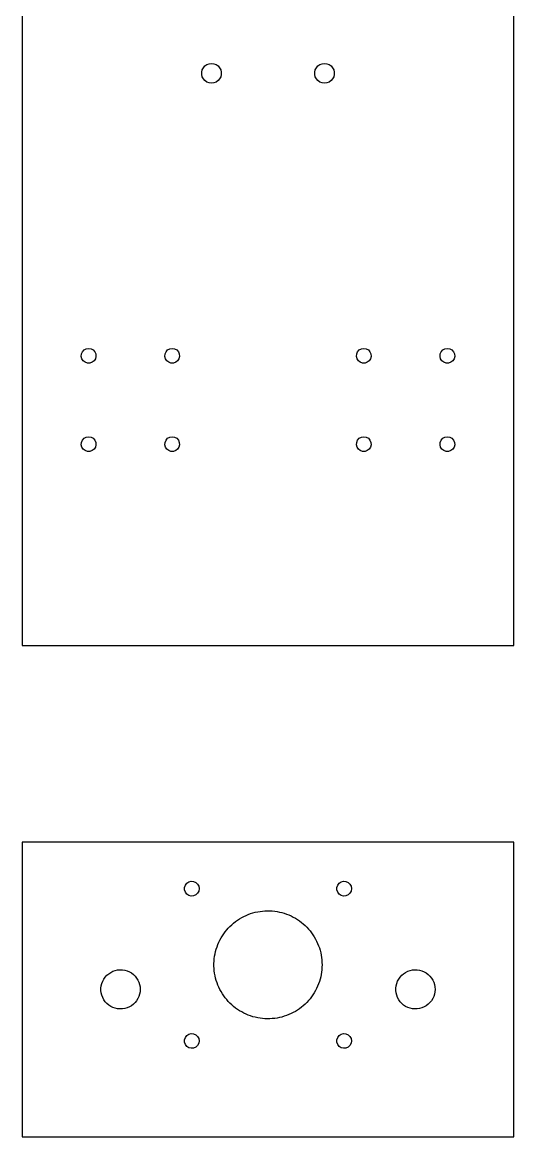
# Model space of a CAD drawing. Header units: metres. Extents: x -550 to 1050, y -400 to 1100.
# Drawn here: x -150 to -50, y 600 to 826.9 of the extents above; entities that cross this region are included whole.
import ezdxf

# ---------------------------------------------------------------- set-up
doc = ezdxf.new("R2010")
doc.units = ezdxf.units.M

msp = doc.modelspace()

# ---------------------------------------------------------------- linework, layer by layer
for p, q in [((-150, 950), (-150, 700)), ((-50, 700), (-50, 950)), ((-113.485, 816.741), (-113.37, 817.209)), ((-113.37, 817.209), (-113.146, 817.636)), ((-113.146, 817.636), (-112.826, 817.997)), ((-112.826, 817.997), (-112.429, 818.271)), ((-112.429, 818.271), (-111.979, 818.442)), ((-111.979, 818.442), (-111.5, 818.5)), ((-111.5, 818.5), (-111.021, 818.442)), ((-111.021, 818.442), (-110.571, 818.271)), ((-110.571, 818.271), (-110.174, 817.997)), ((-110.174, 817.997), (-109.854, 817.636)), ((-109.854, 817.636), (-109.63, 817.209)), ((-109.63, 817.209), (-109.515, 816.741)), ((-90.4854, 816.741), (-90.37, 817.209)), ((-90.37, 817.209), (-90.146, 817.636)), ((-90.146, 817.636), (-89.8262, 817.997)), ((-89.8262, 817.997), (-89.4294, 818.271)), ((-89.4294, 818.271), (-88.9786, 818.442)), ((-88.9786, 818.442), (-88.5, 818.5)), ((-88.5, 818.5), (-88.0214, 818.442)), ((-88.0214, 818.442), (-87.5706, 818.271)), ((-87.5706, 818.271), (-87.1738, 817.997)), ((-87.1738, 817.997), (-86.854, 817.636)), ((-86.854, 817.636), (-86.63, 817.209)), ((-86.63, 817.209), (-86.5146, 816.741)), ((-113.485, 816.259), (-113.485, 816.741)), ((-113.37, 815.791), (-113.485, 816.259)), ((-113.146, 815.364), (-113.37, 815.791)), ((-112.826, 815.003), (-113.146, 815.364)), ((-112.429, 814.729), (-112.826, 815.003)), ((-111.979, 814.558), (-112.429, 814.729)), ((-111.5, 814.5), (-111.979, 814.558)), ((-111.021, 814.558), (-111.5, 814.5)), ((-110.571, 814.729), (-111.021, 814.558)), ((-110.174, 815.003), (-110.571, 814.729)), ((-109.854, 815.364), (-110.174, 815.003)), ((-109.63, 815.791), (-109.854, 815.364)), ((-109.515, 816.259), (-109.63, 815.791)), ((-109.515, 816.741), (-109.515, 816.259)), ((-90.4854, 816.259), (-90.4854, 816.741)), ((-90.37, 815.791), (-90.4854, 816.259)), ((-90.146, 815.364), (-90.37, 815.791)), ((-89.8262, 815.003), (-90.146, 815.364)), ((-89.4294, 814.729), (-89.8262, 815.003)), ((-88.9786, 814.558), (-89.4294, 814.729)), ((-88.5, 814.5), (-88.9786, 814.558)), ((-88.0214, 814.558), (-88.5, 814.5)), ((-87.5706, 814.729), (-88.0214, 814.558)), ((-87.1738, 815.003), (-87.5706, 814.729)), ((-86.854, 815.364), (-87.1738, 815.003)), ((-86.63, 815.791), (-86.854, 815.364)), ((-86.5146, 816.259), (-86.63, 815.791)), ((-86.5146, 816.741), (-86.5146, 816.259)), ((-137.756, 759.82), (-137.421, 760.184)), ((-137.421, 760.184), (-136.987, 760.419)), ((-136.987, 760.419), (-136.5, 760.5)), ((-136.5, 760.5), (-136.013, 760.419)), ((-136.013, 760.419), (-135.579, 760.184)), ((-135.579, 760.184), (-135.244, 759.82)), ((-120.756, 759.82), (-120.421, 760.184)), ((-120.421, 760.184), (-119.987, 760.419)), ((-119.987, 760.419), (-119.5, 760.5)), ((-119.5, 760.5), (-119.013, 760.419)), ((-119.013, 760.419), (-118.579, 760.184)), ((-118.579, 760.184), (-118.244, 759.82)), ((-81.7558, 759.82), (-81.4213, 760.184)), ((-81.4213, 760.184), (-80.987, 760.419)), ((-80.987, 760.419), (-80.5, 760.5)), ((-80.5, 760.5), (-80.0129, 760.419)), ((-80.0129, 760.419), (-79.5787, 760.184)), ((-79.5787, 760.184), (-79.2442, 759.82)), ((-64.7558, 759.82), (-64.4213, 760.184)), ((-64.4213, 760.184), (-63.987, 760.419)), ((-63.987, 760.419), (-63.5, 760.5)), ((-63.5, 760.5), (-63.0129, 760.419)), ((-63.0129, 760.419), (-62.5787, 760.184)), ((-62.5787, 760.184), (-62.2442, 759.82)), ((-137.995, 758.876), (-137.954, 759.368)), ((-137.874, 758.397), (-137.995, 758.876)), ((-137.954, 759.368), (-137.756, 759.82)), ((-137.604, 757.984), (-137.874, 758.397)), ((-137.214, 757.681), (-137.604, 757.984)), ((-135.396, 757.984), (-135.786, 757.681)), ((-135.126, 758.397), (-135.396, 757.984)), ((-135.244, 759.82), (-135.046, 759.368)), ((-135.005, 758.876), (-135.126, 758.397)), ((-135.046, 759.368), (-135.005, 758.876)), ((-120.995, 758.876), (-120.954, 759.368)), ((-120.874, 758.397), (-120.995, 758.876)), ((-120.954, 759.368), (-120.756, 759.82)), ((-120.604, 757.984), (-120.874, 758.397)), ((-120.214, 757.681), (-120.604, 757.984)), ((-118.396, 757.984), (-118.786, 757.681)), ((-118.126, 758.397), (-118.396, 757.984)), ((-118.244, 759.82), (-118.046, 759.368)), ((-118.005, 758.876), (-118.126, 758.397)), ((-118.046, 759.368), (-118.005, 758.876)), ((-81.9949, 758.876), (-81.9541, 759.368)), ((-81.8737, 758.397), (-81.9949, 758.876)), ((-81.9541, 759.368), (-81.7558, 759.82)), ((-81.6036, 757.984), (-81.8737, 758.397)), ((-81.2139, 757.681), (-81.6036, 757.984)), ((-79.3964, 757.984), (-79.7861, 757.681)), ((-79.1263, 758.397), (-79.3964, 757.984)), ((-79.2442, 759.82), (-79.0459, 759.368)), ((-79.0051, 758.876), (-79.1263, 758.397)), ((-79.0459, 759.368), (-79.0051, 758.876)), ((-64.9949, 758.876), (-64.9541, 759.368)), ((-64.8737, 758.397), (-64.9949, 758.876)), ((-64.9541, 759.368), (-64.7558, 759.82)), ((-64.6036, 757.984), (-64.8737, 758.397)), ((-64.2139, 757.681), (-64.6036, 757.984)), ((-62.3964, 757.984), (-62.7861, 757.681)), ((-62.1263, 758.397), (-62.3964, 757.984)), ((-62.2442, 759.82), (-62.0459, 759.368)), ((-62.0051, 758.876), (-62.1263, 758.397)), ((-62.0459, 759.368), (-62.0051, 758.876)), ((-136.747, 757.52), (-137.214, 757.681)), ((-136.253, 757.52), (-136.747, 757.52)), ((-135.786, 757.681), (-136.253, 757.52)), ((-119.747, 757.52), (-120.214, 757.681)), ((-119.253, 757.52), (-119.747, 757.52)), ((-118.786, 757.681), (-119.253, 757.52)), ((-80.7469, 757.52), (-81.2139, 757.681)), ((-80.2531, 757.52), (-80.7469, 757.52)), ((-79.7861, 757.681), (-80.2531, 757.52)), ((-63.7469, 757.52), (-64.2139, 757.681)), ((-63.2531, 757.52), (-63.7469, 757.52)), ((-62.7861, 757.681), (-63.2531, 757.52)), ((-137.756, 741.82), (-137.421, 742.184)), ((-137.421, 742.184), (-136.987, 742.419)), ((-136.987, 742.419), (-136.5, 742.5)), ((-136.5, 742.5), (-136.013, 742.419)), ((-136.013, 742.419), (-135.579, 742.184)), ((-135.579, 742.184), (-135.244, 741.82)), ((-120.756, 741.82), (-120.421, 742.184)), ((-120.421, 742.184), (-119.987, 742.419)), ((-119.987, 742.419), (-119.5, 742.5)), ((-119.5, 742.5), (-119.013, 742.419)), ((-119.013, 742.419), (-118.579, 742.184)), ((-118.579, 742.184), (-118.244, 741.82)), ((-81.7558, 741.82), (-81.4213, 742.184)), ((-81.4213, 742.184), (-80.987, 742.419)), ((-80.987, 742.419), (-80.5, 742.5)), ((-80.5, 742.5), (-80.0129, 742.419)), ((-80.0129, 742.419), (-79.5787, 742.184)), ((-79.5787, 742.184), (-79.2442, 741.82)), ((-64.7558, 741.82), (-64.4213, 742.184)), ((-64.4213, 742.184), (-63.987, 742.419)), ((-63.987, 742.419), (-63.5, 742.5)), ((-63.5, 742.5), (-63.0129, 742.419)), ((-63.0129, 742.419), (-62.5787, 742.184)), ((-62.5787, 742.184), (-62.2442, 741.82)), ((-137.995, 740.876), (-137.954, 741.368)), ((-137.874, 740.397), (-137.995, 740.876)), ((-137.954, 741.368), (-137.756, 741.82)), ((-137.604, 739.984), (-137.874, 740.397)), ((-137.214, 739.681), (-137.604, 739.984)), ((-136.747, 739.52), (-137.214, 739.681)), ((-135.786, 739.681), (-136.253, 739.52)), ((-135.396, 739.984), (-135.786, 739.681)), ((-135.126, 740.397), (-135.396, 739.984)), ((-135.244, 741.82), (-135.046, 741.368)), ((-135.005, 740.876), (-135.126, 740.397)), ((-135.046, 741.368), (-135.005, 740.876)), ((-120.995, 740.876), (-120.954, 741.368)), ((-120.874, 740.397), (-120.995, 740.876)), ((-120.954, 741.368), (-120.756, 741.82)), ((-120.604, 739.984), (-120.874, 740.397)), ((-120.214, 739.681), (-120.604, 739.984)), ((-119.747, 739.52), (-120.214, 739.681)), ((-118.786, 739.681), (-119.253, 739.52)), ((-118.396, 739.984), (-118.786, 739.681)), ((-118.126, 740.397), (-118.396, 739.984)), ((-118.244, 741.82), (-118.046, 741.368)), ((-118.005, 740.876), (-118.126, 740.397)), ((-118.046, 741.368), (-118.005, 740.876)), ((-81.9949, 740.876), (-81.9541, 741.368)), ((-81.8737, 740.397), (-81.9949, 740.876)), ((-81.9541, 741.368), (-81.7558, 741.82)), ((-81.6036, 739.984), (-81.8737, 740.397)), ((-81.2139, 739.681), (-81.6036, 739.984)), ((-80.7469, 739.52), (-81.2139, 739.681)), ((-79.7861, 739.681), (-80.2531, 739.52)), ((-79.3964, 739.984), (-79.7861, 739.681)), ((-79.1263, 740.397), (-79.3964, 739.984)), ((-79.2442, 741.82), (-79.0459, 741.368)), ((-79.0051, 740.876), (-79.1263, 740.397)), ((-79.0459, 741.368), (-79.0051, 740.876)), ((-64.9949, 740.876), (-64.9541, 741.368)), ((-64.8737, 740.397), (-64.9949, 740.876)), ((-64.9541, 741.368), (-64.7558, 741.82)), ((-64.6036, 739.984), (-64.8737, 740.397)), ((-64.2139, 739.681), (-64.6036, 739.984)), ((-63.7469, 739.52), (-64.2139, 739.681)), ((-62.7861, 739.681), (-63.2531, 739.52)), ((-62.3964, 739.984), (-62.7861, 739.681)), ((-62.1263, 740.397), (-62.3964, 739.984)), ((-62.2442, 741.82), (-62.0459, 741.368)), ((-62.0051, 740.876), (-62.1263, 740.397)), ((-62.0459, 741.368), (-62.0051, 740.876)), ((-136.253, 739.52), (-136.747, 739.52)), ((-119.253, 739.52), (-119.747, 739.52)), ((-80.2531, 739.52), (-80.7469, 739.52)), ((-63.2531, 739.52), (-63.7469, 739.52)), ((-150, 700), (-50, 700)), ((-50, 660), (-150, 660)), ((-150, 660), (-150, 600)), ((-50, 600), (-50, 660)), ((-116.98, 650.747), (-116.819, 651.214)), ((-116.819, 651.214), (-116.516, 651.604)), ((-116.516, 651.604), (-116.103, 651.874)), ((-116.103, 651.874), (-115.624, 651.995)), ((-115.624, 651.995), (-115.132, 651.954)), ((-115.132, 651.954), (-114.68, 651.756)), ((-114.68, 651.756), (-114.316, 651.421)), ((-114.316, 651.421), (-114.081, 650.987)), ((-85.9795, 650.747), (-85.8192, 651.214)), ((-85.8192, 651.214), (-85.5159, 651.604)), ((-85.5159, 651.604), (-85.1025, 651.874)), ((-85.1025, 651.874), (-84.6239, 651.995)), ((-84.6239, 651.995), (-84.1318, 651.954)), ((-84.1318, 651.954), (-83.6796, 651.756)), ((-83.6796, 651.756), (-83.3163, 651.421)), ((-83.3163, 651.421), (-83.0813, 650.987)), ((-116.98, 650.253), (-116.98, 650.747)), ((-116.819, 649.786), (-116.98, 650.253)), ((-116.516, 649.396), (-116.819, 649.786)), ((-116.103, 649.126), (-116.516, 649.396)), ((-115.624, 649.005), (-116.103, 649.126)), ((-115.132, 649.046), (-115.624, 649.005)), ((-114.68, 649.244), (-115.132, 649.046)), ((-114.316, 649.579), (-114.68, 649.244)), ((-114.081, 650.013), (-114.316, 649.579)), ((-114.081, 650.987), (-114, 650.5)), ((-114, 650.5), (-114.081, 650.013)), ((-85.9795, 650.253), (-85.9795, 650.747)), ((-85.8192, 649.786), (-85.9795, 650.253)), ((-85.5159, 649.396), (-85.8192, 649.786)), ((-85.1025, 649.126), (-85.5159, 649.396)), ((-84.6239, 649.005), (-85.1025, 649.126)), ((-84.1318, 649.046), (-84.6239, 649.005)), ((-83.6796, 649.244), (-84.1318, 649.046)), ((-83.3163, 649.579), (-83.6796, 649.244)), ((-83.0813, 650.013), (-83.3163, 649.579)), ((-83.0813, 650.987), (-83, 650.5)), ((-83, 650.5), (-83.0813, 650.013)), ((-105.785, 644.356), (-105.356, 644.608)), ((-105.356, 644.608), (-104.916, 644.84)), ((-104.916, 644.84), (-104.467, 645.052)), ((-104.467, 645.052), (-104.008, 645.244)), ((-104.008, 645.244), (-103.541, 645.415)), ((-103.541, 645.415), (-103.067, 645.564)), ((-103.067, 645.564), (-102.586, 645.692)), ((-102.586, 645.692), (-102.1, 645.798)), ((-102.1, 645.798), (-101.61, 645.882)), ((-101.61, 645.882), (-101.117, 645.943)), ((-101.117, 645.943), (-100.621, 645.982)), ((-100.621, 645.982), (-100.124, 645.999)), ((-100.124, 645.999), (-99.6272, 645.994)), ((-99.6272, 645.994), (-99.1308, 645.966)), ((-99.1308, 645.966), (-98.6361, 645.915)), ((-98.6361, 645.915), (-98.1443, 645.842)), ((-98.1443, 645.842), (-97.6563, 645.747)), ((-97.6563, 645.747), (-97.173, 645.631)), ((-97.173, 645.631), (-96.6955, 645.492)), ((-96.6955, 645.492), (-96.2248, 645.332)), ((-96.2248, 645.332), (-95.7618, 645.151)), ((-95.7618, 645.151), (-95.3074, 644.949)), ((-95.3074, 644.949), (-94.8627, 644.727)), ((-94.8627, 644.727), (-94.4284, 644.485)), ((-94.4284, 644.485), (-94.0055, 644.223)), ((-108.721, 641.705), (-108.409, 642.092)), ((-108.409, 642.092), (-108.08, 642.465)), ((-108.08, 642.465), (-107.734, 642.822)), ((-107.734, 642.822), (-107.373, 643.164)), ((-107.373, 643.164), (-106.996, 643.488)), ((-106.996, 643.488), (-106.606, 643.796)), ((-106.606, 643.796), (-106.201, 644.085)), ((-106.201, 644.085), (-105.785, 644.356)), ((-94.0055, 644.223), (-93.5948, 643.943)), ((-93.5948, 643.943), (-93.1973, 643.644)), ((-93.1973, 643.644), (-92.8136, 643.328)), ((-92.8136, 643.328), (-92.4446, 642.995)), ((-92.4446, 642.995), (-92.0911, 642.645)), ((-92.0911, 642.645), (-91.7537, 642.28)), ((-91.7537, 642.28), (-91.4332, 641.9)), ((-110.001, 639.58), (-109.784, 640.027)), ((-109.784, 640.027), (-109.547, 640.464)), ((-109.547, 640.464), (-109.29, 640.89)), ((-109.29, 640.89), (-109.015, 641.304)), ((-109.015, 641.304), (-108.721, 641.705)), ((-91.4332, 641.9), (-91.1301, 641.506)), ((-91.1301, 641.506), (-90.8452, 641.098)), ((-90.8452, 641.098), (-90.579, 640.678)), ((-90.579, 640.678), (-90.332, 640.247)), ((-90.332, 640.247), (-90.1048, 639.805)), ((-110.773, 637.222), (-110.662, 637.707)), ((-110.662, 637.707), (-110.529, 638.186)), ((-110.529, 638.186), (-110.374, 638.658)), ((-110.374, 638.658), (-110.198, 639.123)), ((-110.198, 639.123), (-110.001, 639.58)), ((-90.1048, 639.805), (-89.8978, 639.353)), ((-89.8978, 639.353), (-89.7114, 638.892)), ((-89.7114, 638.892), (-89.5461, 638.423)), ((-89.5461, 638.423), (-89.4021, 637.947)), ((-89.4021, 637.947), (-89.2798, 637.465)), ((-110.997, 635.249), (-110.975, 635.745)), ((-110.975, 635.745), (-110.93, 636.24)), ((-110.93, 636.24), (-110.863, 636.733)), ((-110.863, 636.733), (-110.773, 637.222)), ((-89.2798, 637.465), (-89.1793, 636.978)), ((-89.1793, 636.978), (-89.101, 636.487)), ((-89.101, 636.487), (-89.0449, 635.993)), ((-89.0449, 635.993), (-89.0112, 635.497)), ((-89.0112, 635.497), (-89, 635)), ((-132.785, 632.872), (-132.411, 633.192)), ((-132.411, 633.192), (-132, 633.464)), ((-132, 633.464), (-131.559, 633.684)), ((-131.559, 633.684), (-131.095, 633.847)), ((-131.095, 633.847), (-130.614, 633.953)), ((-130.614, 633.953), (-130.123, 633.998)), ((-130.123, 633.998), (-129.631, 633.983)), ((-129.631, 633.983), (-129.144, 633.907)), ((-129.144, 633.907), (-128.671, 633.773)), ((-128.671, 633.773), (-128.217, 633.581)), ((-128.217, 633.581), (-127.791, 633.334)), ((-127.791, 633.334), (-127.398, 633.038)), ((-127.398, 633.038), (-127.044, 632.695)), ((-110.997, 634.751), (-110.997, 635.249)), ((-110.975, 634.255), (-110.997, 634.751)), ((-110.93, 633.76), (-110.975, 634.255)), ((-110.863, 633.267), (-110.93, 633.76)), ((-110.773, 632.778), (-110.863, 633.267)), ((-89.1793, 633.022), (-89.2798, 632.535)), ((-89.101, 633.513), (-89.1793, 633.022)), ((-89.0449, 634.007), (-89.101, 633.513)), ((-89.0112, 634.503), (-89.0449, 634.007)), ((-89, 635), (-89.0112, 634.503)), ((-72.7845, 632.872), (-72.4105, 633.192)), ((-72.4105, 633.192), (-72, 633.464)), ((-72, 633.464), (-71.5591, 633.684)), ((-71.5591, 633.684), (-71.0947, 633.847)), ((-71.0947, 633.847), (-70.6136, 633.953)), ((-70.6136, 633.953), (-70.1232, 633.998)), ((-70.1232, 633.998), (-69.6309, 633.983)), ((-69.6309, 633.983), (-69.1443, 633.907)), ((-69.1443, 633.907), (-68.6706, 633.773)), ((-68.6706, 633.773), (-68.217, 633.581)), ((-68.217, 633.581), (-67.7905, 633.334)), ((-67.7905, 633.334), (-67.3975, 633.038)), ((-67.3975, 633.038), (-67.044, 632.695)), ((-133.932, 630.735), (-133.812, 631.213)), ((-133.812, 631.213), (-133.634, 631.672)), ((-133.634, 631.672), (-133.401, 632.106)), ((-133.401, 632.106), (-133.116, 632.508)), ((-133.116, 632.508), (-132.785, 632.872)), ((-127.044, 632.695), (-126.735, 632.311)), ((-126.735, 632.311), (-126.476, 631.892)), ((-126.476, 631.892), (-126.27, 631.445)), ((-126.27, 631.445), (-126.121, 630.976)), ((-126.121, 630.976), (-126.03, 630.492)), ((-110.662, 632.293), (-110.773, 632.778)), ((-110.529, 631.814), (-110.662, 632.293)), ((-110.374, 631.342), (-110.529, 631.814)), ((-110.198, 630.877), (-110.374, 631.342)), ((-110.001, 630.42), (-110.198, 630.877)), ((-89.7114, 631.108), (-89.8978, 630.647)), ((-89.5461, 631.577), (-89.7114, 631.108)), ((-89.4021, 632.053), (-89.5461, 631.577)), ((-89.2798, 632.535), (-89.4021, 632.053)), ((-73.9319, 630.735), (-73.8118, 631.213)), ((-73.8118, 631.213), (-73.6339, 631.672)), ((-73.6339, 631.672), (-73.4009, 632.106)), ((-73.4009, 632.106), (-73.1163, 632.508)), ((-73.1163, 632.508), (-72.7845, 632.872)), ((-67.044, 632.695), (-66.7352, 632.311)), ((-66.7352, 632.311), (-66.476, 631.892)), ((-66.476, 631.892), (-66.2701, 631.445)), ((-66.2701, 631.445), (-66.1208, 630.976)), ((-66.1208, 630.976), (-66.0303, 630.492)), ((-133.992, 630.246), (-133.932, 630.735)), ((-133.992, 629.754), (-133.992, 630.246)), ((-133.932, 629.265), (-133.992, 629.754)), ((-133.812, 628.787), (-133.932, 629.265)), ((-133.634, 628.328), (-133.812, 628.787)), ((-126.27, 628.555), (-126.476, 628.108)), ((-126.121, 629.024), (-126.27, 628.555)), ((-126.03, 629.508), (-126.121, 629.024)), ((-126.03, 630.492), (-126, 630)), ((-126, 630), (-126.03, 629.508)), ((-109.784, 629.973), (-110.001, 630.42)), ((-109.547, 629.536), (-109.784, 629.973)), ((-109.29, 629.11), (-109.547, 629.536)), ((-109.015, 628.696), (-109.29, 629.11)), ((-108.721, 628.295), (-109.015, 628.696)), ((-91.1301, 628.494), (-91.4332, 628.1)), ((-90.8452, 628.902), (-91.1301, 628.494)), ((-90.579, 629.322), (-90.8452, 628.902)), ((-90.332, 629.753), (-90.579, 629.322)), ((-90.1048, 630.195), (-90.332, 629.753)), ((-89.8978, 630.647), (-90.1048, 630.195)), ((-73.9924, 630.246), (-73.9319, 630.735)), ((-73.9924, 629.754), (-73.9924, 630.246)), ((-73.9319, 629.265), (-73.9924, 629.754)), ((-73.8118, 628.787), (-73.9319, 629.265)), ((-73.6339, 628.328), (-73.8118, 628.787)), ((-66.2701, 628.555), (-66.476, 628.108)), ((-66.1208, 629.024), (-66.2701, 628.555)), ((-66.0303, 629.508), (-66.1208, 629.024)), ((-66.0303, 630.492), (-66, 630)), ((-66, 630), (-66.0303, 629.508)), ((-133.401, 627.894), (-133.634, 628.328)), ((-133.116, 627.492), (-133.401, 627.894)), ((-132.785, 627.128), (-133.116, 627.492)), ((-132.411, 626.808), (-132.785, 627.128)), ((-132, 626.536), (-132.411, 626.808)), ((-131.559, 626.316), (-132, 626.536)), ((-131.095, 626.153), (-131.559, 626.316)), ((-128.671, 626.227), (-129.144, 626.093)), ((-128.217, 626.419), (-128.671, 626.227)), ((-127.791, 626.666), (-128.217, 626.419)), ((-127.398, 626.962), (-127.791, 626.666)), ((-127.044, 627.305), (-127.398, 626.962)), ((-126.735, 627.689), (-127.044, 627.305)), ((-126.476, 628.108), (-126.735, 627.689)), ((-108.409, 627.908), (-108.721, 628.295)), ((-108.08, 627.535), (-108.409, 627.908)), ((-107.734, 627.178), (-108.08, 627.535)), ((-107.373, 626.836), (-107.734, 627.178)), ((-106.996, 626.512), (-107.373, 626.836)), ((-106.606, 626.204), (-106.996, 626.512)), ((-93.1973, 626.356), (-93.5948, 626.057)), ((-92.8136, 626.672), (-93.1973, 626.356)), ((-92.4446, 627.005), (-92.8136, 626.672)), ((-92.0911, 627.355), (-92.4446, 627.005)), ((-91.7537, 627.72), (-92.0911, 627.355)), ((-91.4332, 628.1), (-91.7537, 627.72)), ((-73.4009, 627.894), (-73.6339, 628.328)), ((-73.1163, 627.492), (-73.4009, 627.894)), ((-72.7845, 627.128), (-73.1163, 627.492)), ((-72.4105, 626.808), (-72.7845, 627.128)), ((-72, 626.536), (-72.4105, 626.808)), ((-71.5591, 626.316), (-72, 626.536)), ((-71.0947, 626.153), (-71.5591, 626.316)), ((-68.6706, 626.227), (-69.1443, 626.093)), ((-68.217, 626.419), (-68.6706, 626.227)), ((-67.7905, 626.666), (-68.217, 626.419)), ((-67.3975, 626.962), (-67.7905, 626.666)), ((-67.044, 627.305), (-67.3975, 626.962)), ((-66.7352, 627.689), (-67.044, 627.305)), ((-66.476, 628.108), (-66.7352, 627.689)), ((-130.614, 626.047), (-131.095, 626.153)), ((-130.123, 626.002), (-130.614, 626.047)), ((-129.631, 626.017), (-130.123, 626.002)), ((-129.144, 626.093), (-129.631, 626.017)), ((-106.201, 625.915), (-106.606, 626.204)), ((-105.785, 625.644), (-106.201, 625.915)), ((-105.356, 625.392), (-105.785, 625.644)), ((-104.916, 625.16), (-105.356, 625.392)), ((-104.467, 624.948), (-104.916, 625.16)), ((-104.008, 624.756), (-104.467, 624.948)), ((-103.541, 624.585), (-104.008, 624.756)), ((-103.067, 624.436), (-103.541, 624.585)), ((-102.586, 624.308), (-103.067, 624.436)), ((-102.1, 624.202), (-102.586, 624.308)), ((-101.61, 624.118), (-102.1, 624.202)), ((-101.117, 624.057), (-101.61, 624.118)), ((-100.621, 624.018), (-101.117, 624.057)), ((-100.124, 624.001), (-100.621, 624.018)), ((-99.6272, 624.006), (-100.124, 624.001)), ((-99.1308, 624.034), (-99.6272, 624.006)), ((-98.6361, 624.085), (-99.1308, 624.034)), ((-98.1443, 624.158), (-98.6361, 624.085)), ((-97.6563, 624.253), (-98.1443, 624.158)), ((-97.173, 624.369), (-97.6563, 624.253)), ((-96.6955, 624.508), (-97.173, 624.369)), ((-96.2248, 624.668), (-96.6955, 624.508)), ((-95.7618, 624.849), (-96.2248, 624.668)), ((-95.3074, 625.051), (-95.7618, 624.849)), ((-94.8627, 625.273), (-95.3074, 625.051)), ((-94.4284, 625.515), (-94.8627, 625.273)), ((-94.0055, 625.777), (-94.4284, 625.515)), ((-93.5948, 626.057), (-94.0055, 625.777)), ((-70.6136, 626.047), (-71.0947, 626.153)), ((-70.1232, 626.002), (-70.6136, 626.047)), ((-69.6309, 626.017), (-70.1232, 626.002)), ((-69.1443, 626.093), (-69.6309, 626.017)), ((-116.98, 619.747), (-116.819, 620.214)), ((-116.98, 619.253), (-116.98, 619.747)), ((-116.819, 620.214), (-116.516, 620.604)), ((-116.516, 620.604), (-116.103, 620.874)), ((-116.103, 620.874), (-115.624, 620.995)), ((-115.624, 620.995), (-115.132, 620.954)), ((-115.132, 620.954), (-114.68, 620.756)), ((-114.68, 620.756), (-114.316, 620.421)), ((-114.316, 620.421), (-114.081, 619.987)), ((-114.081, 619.987), (-114, 619.5)), ((-114, 619.5), (-114.081, 619.013)), ((-85.9795, 619.747), (-85.8192, 620.214)), ((-85.9795, 619.253), (-85.9795, 619.747)), ((-85.8192, 620.214), (-85.5159, 620.604)), ((-85.5159, 620.604), (-85.1025, 620.874)), ((-85.1025, 620.874), (-84.6239, 620.995)), ((-84.6239, 620.995), (-84.1318, 620.954)), ((-84.1318, 620.954), (-83.6796, 620.756)), ((-83.6796, 620.756), (-83.3163, 620.421)), ((-83.3163, 620.421), (-83.0813, 619.987)), ((-83.0813, 619.987), (-83, 619.5)), ((-83, 619.5), (-83.0813, 619.013)), ((-116.819, 618.786), (-116.98, 619.253)), ((-116.516, 618.396), (-116.819, 618.786)), ((-116.103, 618.126), (-116.516, 618.396)), ((-115.624, 618.005), (-116.103, 618.126)), ((-115.132, 618.046), (-115.624, 618.005)), ((-114.68, 618.244), (-115.132, 618.046)), ((-114.316, 618.579), (-114.68, 618.244)), ((-114.081, 619.013), (-114.316, 618.579)), ((-85.8192, 618.786), (-85.9795, 619.253)), ((-85.5159, 618.396), (-85.8192, 618.786)), ((-85.1025, 618.126), (-85.5159, 618.396)), ((-84.6239, 618.005), (-85.1025, 618.126)), ((-84.1318, 618.046), (-84.6239, 618.005)), ((-83.6796, 618.244), (-84.1318, 618.046)), ((-83.3163, 618.579), (-83.6796, 618.244)), ((-83.0813, 619.013), (-83.3163, 618.579)), ((-150, 600), (-50, 600))]:
    msp.add_line(p, q)

doc.saveas('drawing.dxf')
